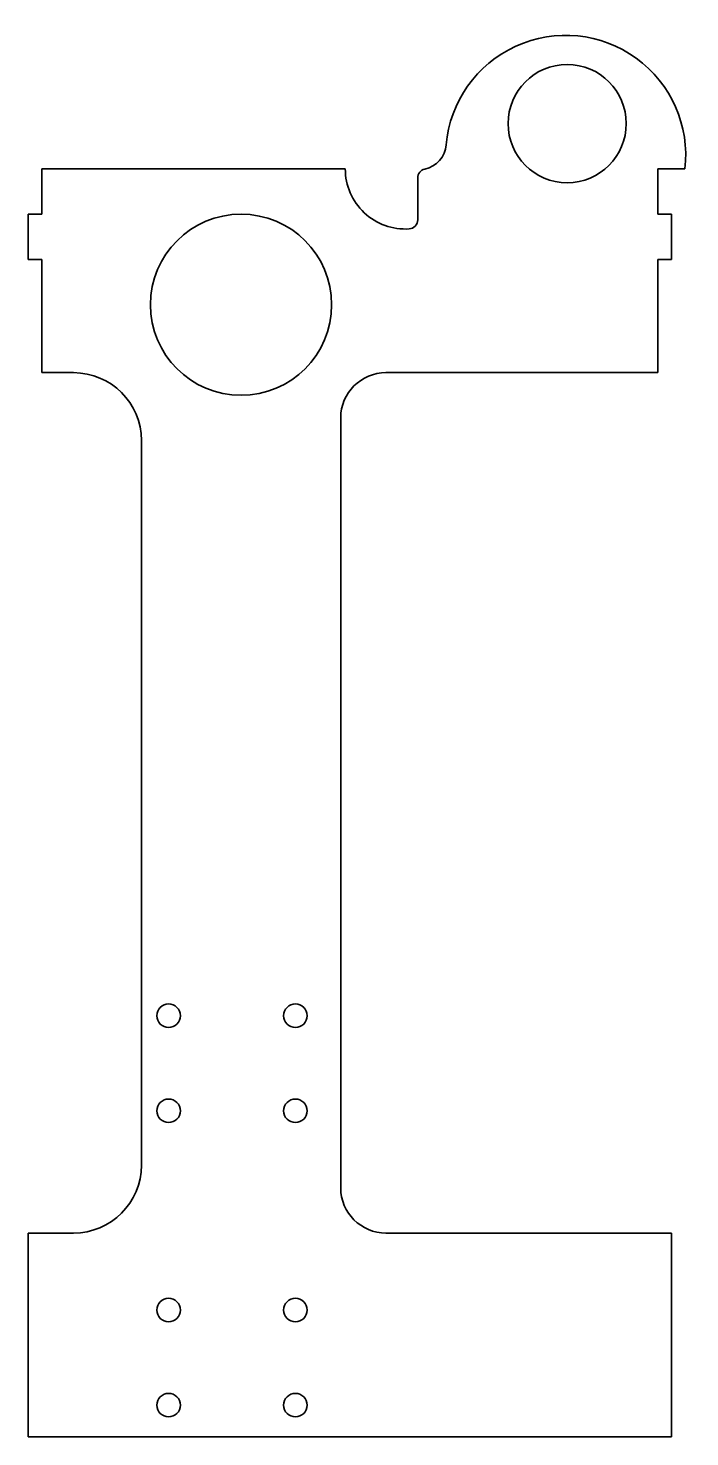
# Model space of a CAD drawing. Header units: inches. Extents: x 0 to 146, y 0 to 311.
import ezdxf

# ---------------------------------------------------------------- set-up
doc = ezdxf.new("R2010")
doc.units = ezdxf.units.IN
doc.header["$MEASUREMENT"] = 0
doc.layers.add('SIMUMAK Visible (ISO)', color=7, linetype='Continuous', lineweight=35)

# ---------------------------------------------------------------- blocks, each defined once
blk = doc.blocks.new('CD-IND-30-MEDA-01_Sheet_6_CD-IND-30-MEDA-01')
at = {"layer": 'SIMUMAK Visible (ISO)'}
for p, q in [((-69.59, 125.25), (-2.59, 125.25)), ((-69.59, 125.25), (-69.59, 115.25)), ((66.41, 125.25), (72.41, 125.25)), ((66.41, 125.25), (66.41, 115.25)), ((13.41, 123.25), (13.41, 113.99)), ((-72.59, 105.25), (-72.59, 115.25)), ((-72.59, 115.25), (-69.59, 115.25)), ((69.41, 115.25), (66.41, 115.25)), ((69.41, 105.25), (69.41, 115.25)), ((-72.59, 105.25), (-69.59, 105.25)), ((-69.59, 105.25), (-69.59, 80.25)), ((66.41, 105.25), (66.41, 80.25)), ((66.41, 105.25), (69.41, 105.25)), ((-69.59, 80.25), (-62.59, 80.25)), ((6.41, 80.25), (66.41, 80.25)), ((-3.59, -99.75), (-3.59, 70.25)), ((-47.59, -94.75), (-47.59, 65.25)), ((-72.59, -154.75), (-72.59, -109.75)), ((-72.59, -109.75), (-62.59, -109.75)), ((69.41, -109.75), (6.41, -109.75)), ((69.41, -154.75), (69.41, -109.75)), ((69.41, -154.75), (-72.59, -154.75))]:
    blk.add_line(p, q, dxfattribs=at)
for centre, radius in [((46.41, 135.25), 13.05), ((-25.59, 95.25), 20), ((-41.59, -61.75), 2.6), ((-13.59, -61.75), 2.6), ((-41.59, -82.75), 2.6), ((-13.59, -82.75), 2.6), ((-41.59, -126.75), 2.6), ((-13.59, -126.75), 2.6), ((-41.59, -147.75), 2.6), ((-13.59, -147.75), 2.6)]:
    blk.add_circle(centre, radius, dxfattribs=at)
for centre, radius, start, end in [((46.09, 128.25), 26.5, 353.4998, 175.0299), ((13.71, 131.07), 6, 282.3235, 355.0299), ((11.41, 113.99), 2, 273.6529, 360), ((-62.59, 65.25), 15, 0, 90), ((6.41, 70.25), 10, 90, 180), ((-62.59, -94.75), 15, 270, 0), ((6.41, -99.75), 10, 180, 270)]:
    blk.add_arc(centre, radius, start, end, dxfattribs=at)
at = {"layer": 'SIMUMAK Visible (ISO)', "extrusion": (0, 0, -1)}
for centre, radius, start, end in [((-10.7, 125.25), 13.28, 266.3471, 0), ((-15.41, 123.25), 2, 0, 77.6765)]:
    blk.add_arc(centre, radius, start, end, dxfattribs=at)

msp = doc.modelspace()

# ---------------------------------------------------------------- block references
msp.add_blockref('CD-IND-30-MEDA-01_Sheet_6_CD-IND-30-MEDA-01', (72.59, 154.75))

doc.saveas('drawing.dxf')
